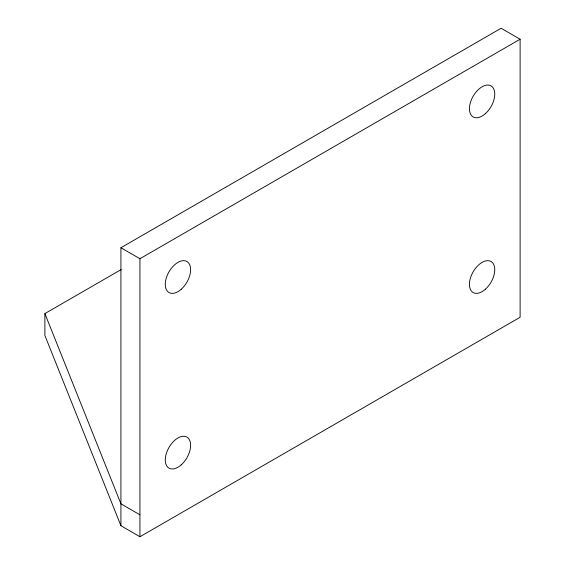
<?xml version="1.0" encoding="UTF-8"?>
<svg xmlns="http://www.w3.org/2000/svg" width="565" height="565" viewBox="0 0 565 565"><rect width="100%" height="100%" fill="white"/><g stroke="black" fill="none" stroke-linecap="round" stroke-linejoin="round"><path stroke-width="0.85" d="M120.924 525.725L120.924 247.745L501.106 28.25L520.111 39.225L520.111 317.255L139.929 536.75L120.924 525.725L44.889 335.497L44.889 313.596L121.228 269.519M120.924 247.745L139.929 258.721L520.111 39.225M139.929 514.8L120.924 503.825L44.889 313.596M139.929 258.721L139.929 536.75M485.377 289.252A17.925 10.347 -60 0 0 491.056 261.496A17.925 10.347 -60 0 0 469.854 280.297A17.925 10.347 -60 0 0 485.377 289.252M485.377 113.657A17.925 10.347 -60 0 0 491.056 85.894A17.925 10.347 -60 0 0 469.854 104.695A17.925 10.347 -60 0 0 485.377 113.657M181.231 289.252A17.925 10.347 -60 0 0 186.909 261.489A17.925 10.347 -60 0 0 165.707 280.289A17.925 10.347 -60 0 0 181.231 289.252M181.231 464.854A17.925 10.347 -60 0 0 186.909 437.091A17.925 10.347 -60 0 0 165.707 455.891A17.925 10.347 -60 0 0 181.231 464.854"/></g></svg>
